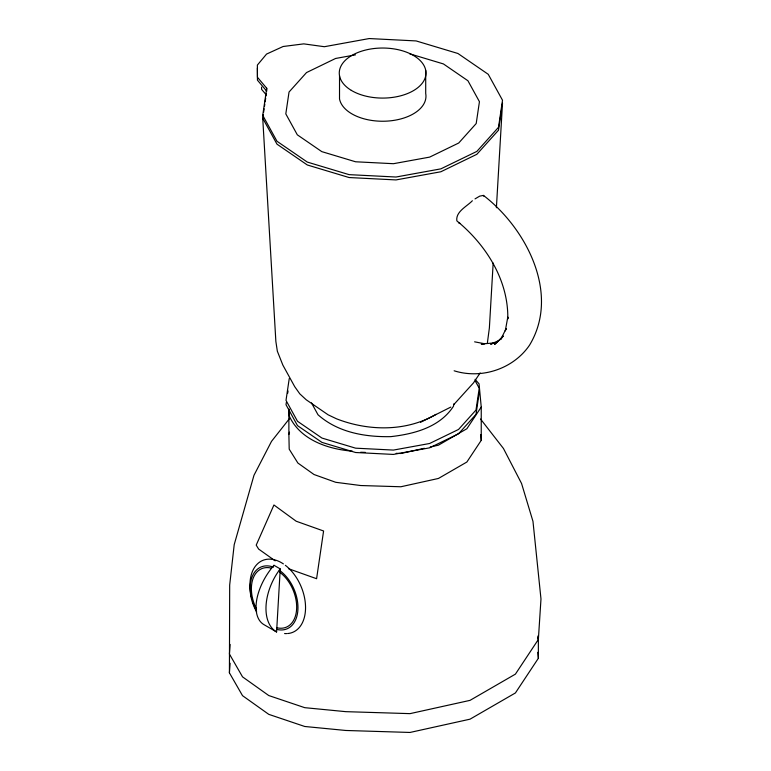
<?xml version="1.0" encoding="UTF-8"?>
<svg xmlns="http://www.w3.org/2000/svg" width="771" height="771" viewBox="0 0 771 771"><rect width="100%" height="100%" fill="white"/><g stroke="black" fill="none" stroke-linecap="round" stroke-linejoin="round"><path stroke-width="1.16" d="M507.887 317.209L507.79 318.982C508.571 280.21 486.009 244.735 456.846 220.872C455.497 211.668 466.879 206.455 472.372 200.749M273.975 565.297A44.516 24.287 -56.6 0 0 264.096 624.722L276.587 631.979L280.239 568.911L273.975 565.297M493.17 263.046L489.373 327.974L487.339 343.259M496.399 207.736L502.509 103.131L498.509 130.193L476.863 154.296L440.867 171.76L396.005 179.922L349.109 177.542L307.311 164.984L276.982 144.158L262.728 118.233L263.248 114.706M289.212 418.942L271.508 441.369L253.987 475.273L234.211 544.634L229.681 585.054L229.421 672.852L242.528 695.673L268.771 714.351L304.747 726.484L345.803 730.474L410.027 732.45L470.021 719.179L515.413 692.946L538.36 658.289L538.36 639.487L540.982 598.99L532.973 521.36L521.562 483.494L503.463 448.5L480.535 419.019M230.115 644.44L229.421 654.039L242.528 676.861L268.771 695.548L304.747 707.672L345.803 711.662L410.027 713.638L470.021 700.367L515.413 674.133L538.36 639.487L538.023 635.892M229.421 672.852L230.115 663.253M266.727 88.27L262.728 115.342L276.982 141.266L307.311 162.083L349.109 174.641L396.005 177.022L440.867 168.859L476.863 151.405L498.509 127.302L502.509 100.23L488.255 74.315L457.926 53.488L416.128 40.93L369.232 38.55L324.369 46.713L303.774 43.87L283.13 46.501L266.554 54.076L257.379 65.063L257.447 77.283L266.727 88.27L266.727 91.161L257.447 80.174L257.379 67.964M263.595 112.354L264.125 108.817M264.472 106.465L264.819 104.114M265.166 101.762L265.687 98.225M266.034 95.874L266.38 93.522M289.241 378.571L286.012 400.38L297.49 421.265L321.941 438.053L355.614 448.173L393.412 450.081L429.563 443.508L458.562 429.437L476.006 410.018L479.225 388.208L475.206 380.893M286.349 402.423L286.012 404.727L297.49 425.611L321.941 442.39L355.614 452.51L393.412 454.427L429.563 447.845L458.562 433.784L476.006 414.364L479.225 392.545M287.708 393.239L288.046 390.945M453.849 403.869L453.493 406.23C439.798 427.24 414.326 433.967 390.81 436.637C364.982 437.138 337.9 432.464 318.009 414.769L311.474 402.876M507.732 317.44L505.294 330.865L506.19 328.716M475.071 379.332L479.061 383.842L481.239 407.049L481.239 440.337L466.869 462.031L438.448 478.454L400.881 486.761L360.674 485.528L335.732 482.299L313.999 474.512L297.895 463.043L289.202 449.165L288.884 434.42L289.51 432.126M506.104 328.706L500.793 339.317L503.261 336.011L494.587 344.425L497.912 341.495M480.14 372.933L473.481 382.888L453.791 404.621M481.239 407.049L466.869 428.743L438.448 445.175L430.228 446.987M475.023 198.889L479.716 196.133L483.446 195.41C526.275 228.322 560.517 293.915 529.523 345.186C513.274 369.02 481.461 379.399 454.138 370.793M450.794 407.098L420.561 422.315M436.068 414.326C406.115 431.895 368.307 431.182 336.561 418.826L328.147 414.827L306.203 399.764L299.794 393.836L294.724 386.676L282.861 365.107L277.348 351.229L275.864 341.428L262.728 118.233M499.704 340.165L490.597 344.174L494.481 342.893L481.268 344.02L484.689 343.76L474.608 341.832M424.358 448.288L400.881 453.483L396.149 453.338M355.45 54.857L335.578 58.471L306.511 72.57L289.038 92.028L285.81 113.886L297.317 134.819L321.806 151.636L355.556 161.775L393.432 163.703L429.659 157.111L458.726 143.011L476.199 123.543L479.437 101.685L467.93 80.753L443.431 63.935L409.68 53.797M360.674 452.249L365.406 452.394M352.357 451.17C327.858 449.175 300.083 439.827 289.202 415.887L289.058 409.083M288.431 568.68L316.592 578.722L323.589 530.988L296.199 521.235L273.936 504.986L256.203 545.136L258.632 549.068L275.17 560.835M458.437 222.732L460.181 223.465M266.034 94.592L261.591 89.33L261.571 87.104M483.446 195.41L483.995 196.364M537.695 637.164L538.36 639.487M537.801 652.314L538.36 658.289M480.69 434.526L481.239 440.337M425.708 70.344L425.708 93.493A43.359 25.029 0 0 1 387.321 121.095A43.359 25.029 0 0 1 339.519 98.929L339.529 75.77M288.884 409.459L288.884 434.42M279.526 572.082A31.736 20.634 67.2 0 1 296.633 608.868A31.736 20.634 67.2 0 1 276.741 627.719M256.55 609.225A31.736 20.634 67.2 0 1 253.013 578.655A31.736 20.634 67.2 0 1 271.325 568.111M279.324 570.251A33.538 21.81 67.2 0 1 297.934 609.167A33.538 21.81 67.2 0 1 276.895 629.415M256.676 611.933A33.538 21.81 67.2 0 1 251.944 577.219A33.538 21.81 67.2 0 1 273.522 567.157M286.677 633.589A38.955 25.327 67.2 0 1 284.586 633.54M255.953 609.582A38.955 25.327 67.2 0 1 253.177 603.028M251.789 598.585A38.955 25.327 67.2 0 1 256.56 564.806A38.955 25.327 67.2 0 1 283.391 563.9M285.347 565.297A38.955 25.327 67.2 0 1 305.518 606.035A38.955 25.327 67.2 0 1 287.679 633.54M276.606 631.95A44.516 27.024 -63.6 0 1 280.23 568.911M351.297 90.361A43.359 25.029 0 0 0 424.243 80.068A43.359 25.029 0 0 0 372.326 48.746A43.359 25.029 0 0 0 351.297 90.361"/></g></svg>
